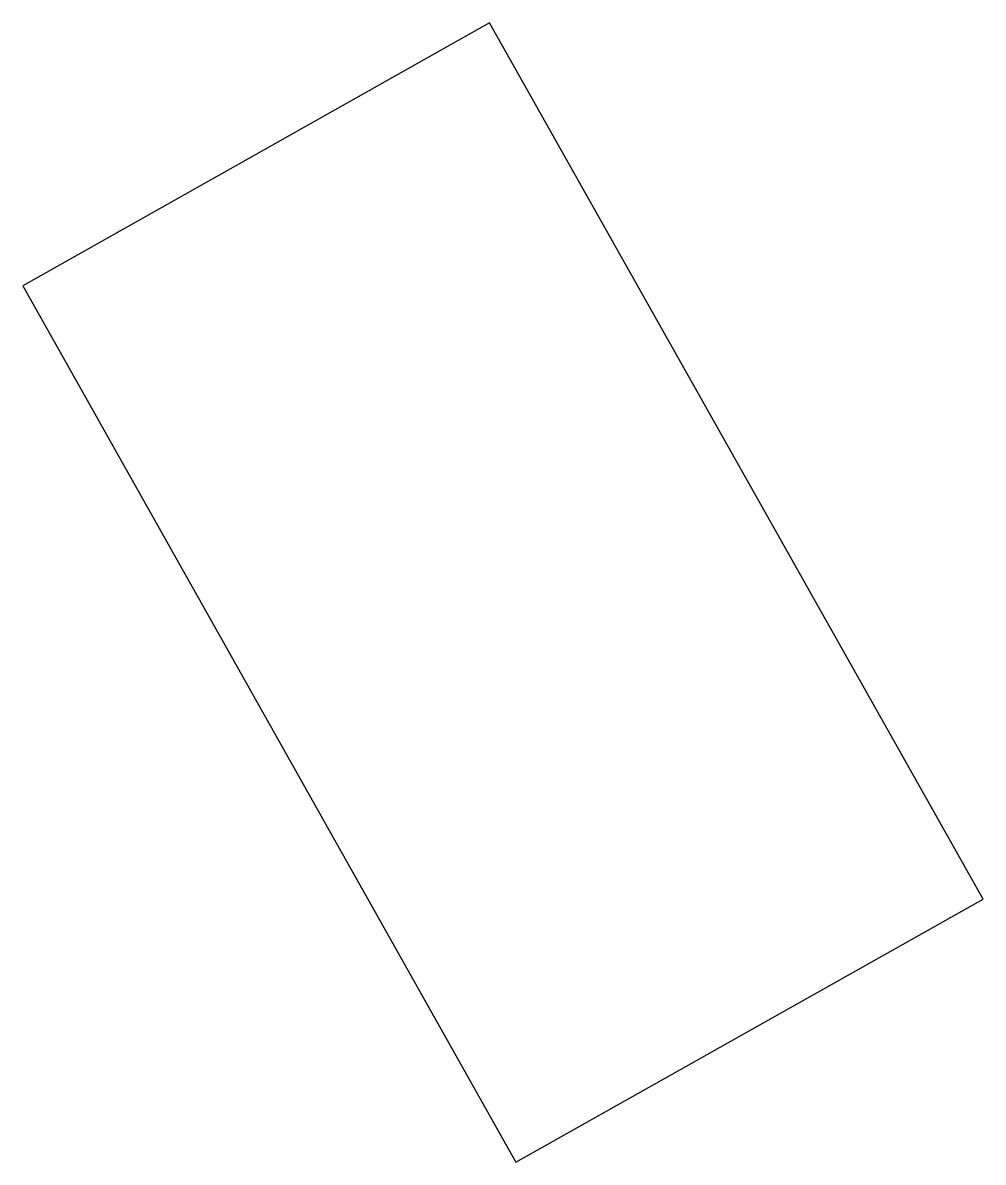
# Model space of a CAD drawing. Header units: millimetres. Extents: x 612207.2 to 612230.1, y 1317759.6 to 1317786.8.
import ezdxf

# ---------------------------------------------------------------- set-up
doc = ezdxf.new("R2010")
doc.units = ezdxf.units.MM

msp = doc.modelspace()

# ---------------------------------------------------------------- linework, layer by layer
at = {"color": 7, "true_color": 0xffffff}
msp.add_lwpolyline([(612218.33, 1317786.79), (612207.189, 1317780.517), (612218.958, 1317759.6), (612230.113, 1317765.877), (612218.33, 1317786.79)], close=True, dxfattribs=at)

doc.saveas('drawing.dxf')
